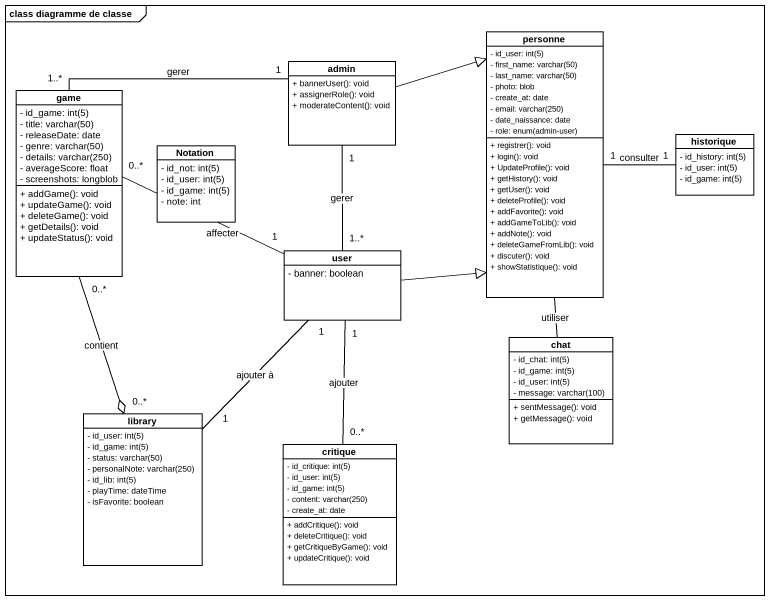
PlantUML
@startuml
mainframe class diagramme de classe
hide circle
hide empty members
skinparam classAttributeIconSize 0
class admin {
  + bannerUser(): void
  + assignerRole(): void
  + moderateContent(): void
}
class personne {
  {field} - id_user: int(5)
  {field} - first_name: varchar(50)
  {field} - last_name: varchar(50)
  - photo: blob
  - create_at: date
  {field} - email: varchar(250)
  - date_naissance: date
  {field} - role: enum(admin-user)
  + registrer(): void
  + login(): void
  + UpdateProfile(): void
  + getHistory(): void
  + getUser(): void
  + deleteProfile(): void
  + addFavorite(): void
  + addGameToLib(): void
  + addNote(): void
  + deleteGameFromLib(): void
  + discuter(): void
  + showStatistique(): void
}
class game {
  {field} - id_game: int(5)
  {field} - title: varchar(50)
  - releaseDate: date
  {field} - genre: varchar(50)
  {field} - details: varchar(250)
  - averageScore: float
  - screenshots: longblob
  + addGame(): void
  + updateGame(): void
  + deleteGame(): void
  + getDetails(): void
  + updateStatus(): void
}
class historique {
  {field} - id_history: int(5)
  {field} - id_user: int(5)
  {field} - id_game: int(5)
}
class Notation {
  {field} - id_not: int(5)
  {field} - id_user: int(5)
  {field} - id_game: int(5)
  - note: int
}
class user {
  - banner: boolean
}
class chat {
  {field} - id_chat: int(5)
  {field} - id_game: int(5)
  {field} - id_user: int(5)
  {field} - message: varchar(100)
  + sentMessage(): void
  + getMessage(): void
}
class library {
  {field} - id_user: int(5)
  {field} - id_game: int(5)
  {field} - status: varchar(50)
  {field} - personalNote: varchar(250)
  {field} - id_lib: int(5)
  - playTime: dateTime
  - isFavorite: boolean
}
class critique {
  {field} - id_critique: int(5)
  {field} - id_user: int(5)
  {field} - id_game: int(5)
  {field} - content: varchar(250)
  - create_at: date
  + addCritique(): void
  + deleteCritique(): void
  + getCritiqueByGame(): void
  + updateCritique(): void
}
admin -right-|> personne
admin "1" -left- "1..*" game : gerer
admin "1" -- "1..*" user : gerer
personne "1" -right- "1" historique : consulter
game "0..*" -right- "1" user : affecter
game "0..*" --o "0..*" library : contient
user -right-|> personne
user "1" -- "1" library : ajouter à
chat -up- personne : utiliser
critique "0..*" -up- "1" user : ajouter
@enduml
